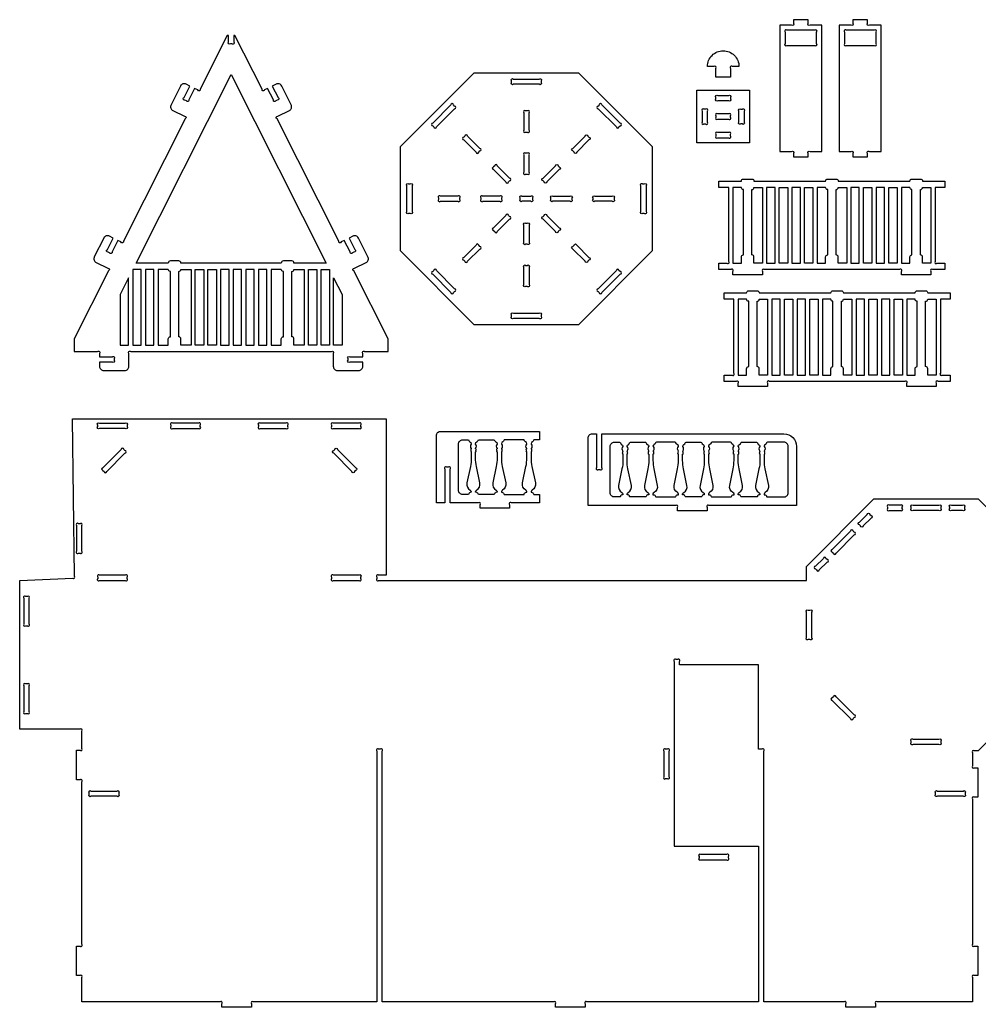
# Model space of a CAD drawing. Extents: x -923 to 1153, y -842 to 974.
# Drawn here: x -913 to -366, y 30 to 592 of the extents above; entities that cross this region are included whole.
import ezdxf

# ---------------------------------------------------------------- set-up
doc = ezdxf.new("R2010")
doc.units = 0
doc.header["$MEASUREMENT"] = 0
doc.layers.get('0').update_dxf_attribs({"linetype": 'CONTINUOUS'})

msp = doc.modelspace()

# ---------------------------------------------------------------- linework, layer by layer
for points in [[(-471.86, 592.3), (-471.86, 590.37, -1), (-472.92, 589.3), (-479.66, 589.3), (-479.66, 517.18), (-472.92, 517.18, -1), (-471.86, 516.12), (-471.86, 514.18), (-463.46, 514.18), (-463.46, 516.12, -1), (-462.4, 517.18), (-455.66, 517.18), (-455.66, 589.3), (-462.4, 589.3, -1), (-463.46, 590.37), (-463.46, 592.3)], [(-438.01, 592.3), (-438.01, 590.37, -1), (-439.07, 589.3), (-445.81, 589.3), (-445.81, 517.18), (-439.07, 517.18, -1), (-438.01, 516.12), (-438.01, 514.18), (-429.61, 514.18), (-429.61, 516.12, -1), (-428.55, 517.18), (-421.81, 517.18), (-421.81, 589.3), (-428.55, 589.3, -1), (-429.61, 590.37), (-429.61, 592.3)], [(-468.86, 586.3), (-475.6, 586.3, 1), (-476.66, 585.24), (-476.66, 578.67, 1), (-475.6, 577.61), (-468.86, 577.61), (-466.46, 577.61), (-459.72, 577.61, 1), (-458.66, 578.67), (-458.66, 585.24, 1), (-459.72, 586.3), (-466.46, 586.3)], [(-435.01, 586.3), (-441.75, 586.3, 1), (-442.81, 585.24), (-442.81, 578.67, 1), (-441.75, 577.61), (-435.01, 577.61), (-432.61, 577.61), (-425.87, 577.61, 1), (-424.81, 578.67), (-424.81, 585.24, 1), (-425.87, 586.3), (-432.61, 586.3)], [(-719.64, 392.55, 0.414214), (-717.24, 394.95), (-717.24, 397.35), (-724.58, 397.35, -1), (-725.64, 398.41), (-725.64, 399.29, -1), (-724.58, 400.35), (-717.24, 400.35), (-717.24, 402.29, -1), (-716.18, 403.35), (-702.84, 403.35), (-702.84, 410.6), (-722.38, 449.32, -1), (-721.91, 450.74), (-715.36, 454.05, 0.414214), (-714.3, 457.27), (-719.71, 467.99, 0.414214), (-722.93, 469.05), (-725.07, 467.96), (-721.77, 461.41, -1), (-722.24, 459.99), (-723.02, 459.59, -1), (-724.44, 460.06), (-727.75, 466.61), (-729.48, 465.74, -1), (-730.91, 466.21), (-766.09, 535.9, -1), (-765.62, 537.33), (-759.07, 540.64, 0.414214), (-758.01, 543.86), (-763.42, 554.57, 0.414214), (-766.64, 555.63), (-768.78, 554.55), (-765.48, 548, -1), (-765.95, 546.58), (-766.73, 546.18, -1), (-768.15, 546.65), (-771.46, 553.2), (-773.19, 552.33, -1), (-774.62, 552.8), (-790.04, 583.35), (-790.74, 583.35), (-790.74, 579.61, -1), (-791.8, 578.55), (-792.68, 578.55, -1), (-793.74, 579.61), (-793.74, 583.35), (-794.43, 583.35), (-809.86, 552.8, -1), (-811.28, 552.33), (-813.01, 553.2), (-816.32, 546.65, -1), (-817.74, 546.18), (-818.53, 546.58, -1), (-819, 548), (-815.69, 554.55), (-817.83, 555.63, 0.414214), (-821.06, 554.57), (-826.46, 543.86, 0.414214), (-825.4, 540.64), (-818.85, 537.33, -1), (-818.38, 535.9), (-853.57, 466.21, -1), (-854.99, 465.74), (-856.72, 466.61), (-860.03, 460.06, -1), (-861.45, 459.59), (-862.24, 459.99, -1), (-862.71, 461.41), (-859.4, 467.96), (-861.54, 469.05, 0.414214), (-864.77, 467.99), (-870.17, 457.27, 0.414214), (-869.11, 454.05), (-862.56, 450.74, -1), (-862.09, 449.32), (-881.64, 410.6), (-881.64, 403.35), (-868.3, 403.35, -1), (-867.24, 402.29), (-867.24, 400.35), (-859.9, 400.35, -1), (-858.84, 399.29), (-858.84, 398.41, -1), (-859.9, 397.35), (-867.24, 397.35), (-867.24, 394.95, 0.414214), (-864.84, 392.55), (-852.84, 392.55, 0.414214), (-850.44, 394.95), (-850.44, 402.29, -1), (-849.38, 403.35), (-735.1, 403.35, -1), (-734.04, 402.29), (-734.04, 394.95, 0.414214), (-731.64, 392.55)], [(-502.9, 565.66), (-506.64, 565.66, 1), (-507.7, 564.6), (-507.7, 559.66), (-516.1, 559.66), (-516.1, 564.6, 1), (-517.16, 565.66), (-520.9, 565.66, -0.414214), (-511.9, 574.66, -0.414214)], [(-756.43, 453.75, 0.414214), (-757.63, 454.95), (-762.43, 454.95, 0.414214), (-763.63, 453.75), (-820.84, 453.75, 0.414214), (-822.04, 454.95), (-826.84, 454.95, 0.414214), (-828.04, 453.75), (-846.41, 453.75), (-792.24, 561.07), (-738.06, 453.75)], [(-631.36, 558.55), (-616.69, 558.55, -1), (-615.62, 557.49), (-615.62, 556.61, -1), (-616.69, 555.55), (-631.36, 555.55, -1), (-632.42, 556.61), (-632.42, 557.49, -1)], [(-515.04, 549.14), (-508.76, 549.14, -1), (-507.7, 548.08), (-507.7, 547.2, -1), (-508.76, 546.14), (-515.04, 546.14, -1), (-516.1, 547.2), (-516.1, 548.08, -1)], [(-667.03, 543.78), (-677.41, 533.4, 1), (-677.41, 531.9), (-676.79, 531.28, 1), (-675.28, 531.28), (-664.91, 541.65, 1), (-664.91, 543.16), (-665.53, 543.78, 1)], [(-625.52, 539.31), (-625.52, 529.43, 1), (-624.46, 528.37), (-623.59, 528.37, 1), (-622.52, 529.43), (-622.52, 539.31, 1), (-623.59, 540.37), (-624.46, 540.37, 1)], [(-582.52, 543.78), (-583.14, 543.16, 1), (-583.14, 541.65), (-572.77, 531.28, 1), (-571.26, 531.28), (-570.64, 531.9, 1), (-570.64, 533.4), (-581.02, 543.78, 1)], [(-521.96, 541.34), (-522.84, 541.34, 1), (-523.9, 540.28), (-523.9, 534, 1), (-522.84, 532.94), (-521.96, 532.94, 1), (-520.9, 534), (-520.9, 540.28, 1)], [(-499.9, 540.28), (-499.9, 534, -1), (-500.96, 532.94), (-501.84, 532.94, -1), (-502.9, 534), (-502.9, 540.28, -1), (-501.84, 541.34), (-500.96, 541.34, -1)], [(-508.76, 538.64), (-515.04, 538.64, 1), (-516.1, 537.58), (-516.1, 536.7, 1), (-515.04, 535.64), (-508.76, 535.64, 1), (-507.7, 536.7), (-507.7, 537.58, 1)], [(-659.05, 526.04), (-659.67, 525.42, 1), (-659.67, 523.92), (-652.69, 516.94, 1), (-651.19, 516.94), (-650.57, 517.56, 1), (-650.57, 519.06), (-657.55, 526.04, 1)], [(-589, 526.04), (-588.38, 525.42, -1), (-588.38, 523.92), (-595.36, 516.94, -1), (-596.86, 516.94), (-597.48, 517.56, -1), (-597.48, 519.06), (-590.5, 526.04, -1)], [(-515.04, 525.14), (-508.76, 525.14, 1), (-507.7, 526.2), (-507.7, 527.08, 1), (-508.76, 528.14), (-515.04, 528.14, 1), (-516.1, 527.08), (-516.1, 526.2, 1)], [(-625.52, 515.31), (-625.52, 505.43, 1), (-624.46, 504.37), (-623.59, 504.37, 1), (-622.52, 505.43), (-622.52, 515.31, 1), (-623.59, 516.37), (-624.46, 516.37, 1)], [(-633.6, 502.09), (-640.58, 509.07, 1), (-642.08, 509.07), (-642.7, 508.45, 1), (-642.7, 506.95), (-635.72, 499.97, 1), (-634.22, 499.97), (-633.6, 500.59, 1)], [(-605.97, 509.07), (-605.35, 508.45, -1), (-605.35, 506.95), (-612.33, 499.97, -1), (-613.83, 499.97), (-614.45, 500.59, -1), (-614.45, 502.09), (-607.47, 509.07, -1)], [(-411.41, 449.99), (-488.49, 449.99, 1), (-489.55, 448.93), (-489.55, 446.99), (-506.35, 446.99), (-506.35, 448.93, 1), (-507.41, 449.99), (-514.29, 449.99), (-514.29, 453.59), (-509.81, 453.59, 1), (-508.75, 454.65), (-508.75, 496.79), (-514.29, 496.79), (-514.29, 500.39), (-501.55, 500.39, -0.414214), (-500.35, 501.59), (-495.55, 501.59, -0.414214), (-494.35, 500.39), (-453.55, 500.39, -0.414214), (-452.35, 501.59), (-447.55, 501.59, -0.414214), (-446.35, 500.39), (-405.55, 500.39, -0.414214), (-404.35, 501.59), (-399.55, 501.59, -0.414214), (-398.35, 500.39), (-385.61, 500.39), (-385.61, 496.79), (-391.15, 496.79), (-391.15, 454.65, 1), (-390.09, 453.59), (-385.61, 453.59), (-385.61, 449.99), (-392.49, 449.99, 1), (-393.55, 448.93), (-393.55, 446.99), (-410.35, 446.99), (-410.35, 448.93, 1)], [(-691.12, 498.79), (-690.24, 498.79, -1), (-689.18, 497.73), (-689.18, 483.06, -1), (-690.24, 481.99), (-691.12, 481.99, -1), (-692.18, 483.06), (-692.18, 497.73, -1)], [(-555.87, 497.73), (-555.87, 483.06, -1), (-556.93, 481.99), (-557.81, 481.99, -1), (-558.87, 483.06), (-558.87, 497.73, -1), (-557.81, 498.79), (-556.93, 498.79, -1)], [(-500.35, 458.39), (-500.35, 495.59, -0.414214), (-501.55, 496.79), (-506.35, 496.79), (-506.35, 453.59), (-501.55, 453.59), (-501.55, 457.19, -0.414214)], [(-495.55, 458.39), (-495.55, 495.59, 0.414214), (-494.35, 496.79), (-489.55, 496.79), (-489.55, 453.59), (-494.35, 453.59), (-494.35, 457.19, 0.414214)], [(-453.55, 453.59), (-453.55, 457.19, -0.414214), (-452.35, 458.39), (-452.35, 495.59, -0.414214), (-453.55, 496.79), (-458.35, 496.79), (-458.35, 453.59)], [(-446.35, 453.59), (-446.35, 457.19, 0.414214), (-447.55, 458.39), (-447.55, 495.59, 0.414214), (-446.35, 496.79), (-441.55, 496.79), (-441.55, 453.59)], [(-404.35, 458.39), (-404.35, 495.59, -0.414214), (-405.55, 496.79), (-410.35, 496.79), (-410.35, 453.59), (-405.55, 453.59), (-405.55, 457.19, -0.414214)], [(-398.35, 453.59), (-398.35, 457.19, 0.414214), (-399.55, 458.39), (-399.55, 495.59, 0.414214), (-398.35, 496.79), (-393.55, 496.79), (-393.55, 453.59)], [(-674, 490.83), (-674, 489.96, 1), (-672.94, 488.89), (-663.06, 488.89, 1), (-662, 489.96), (-662, 490.83, 1), (-663.06, 491.89), (-672.94, 491.89, 1)], [(-650, 490.83), (-650, 489.96, 1), (-648.94, 488.89), (-639.06, 488.89, 1), (-638, 489.96), (-638, 490.83, 1), (-639.06, 491.89), (-648.94, 491.89, 1)], [(-620.46, 490.83), (-620.46, 489.96, -1), (-621.52, 488.89), (-626.53, 488.89, -1), (-627.59, 489.96), (-627.59, 490.83, -1), (-626.53, 491.89), (-621.52, 491.89, -1)], [(-608.99, 491.89), (-599.11, 491.89, -1), (-598.05, 490.83), (-598.05, 489.96, -1), (-599.11, 488.89), (-608.99, 488.89, -1), (-610.05, 489.96), (-610.05, 490.83, -1)], [(-584.99, 491.89), (-575.11, 491.89, -1), (-574.05, 490.83), (-574.05, 489.96, -1), (-575.11, 488.89), (-584.99, 488.89, -1), (-586.05, 489.96), (-586.05, 490.83, -1)], [(-635.72, 480.82), (-642.7, 473.84, 1), (-642.7, 472.34), (-642.08, 471.72, 1), (-640.58, 471.72), (-633.6, 478.7, 1), (-633.6, 480.2), (-634.22, 480.82, 1)], [(-612.33, 480.82), (-605.35, 473.84, -1), (-605.35, 472.34), (-605.97, 471.72, -1), (-607.47, 471.72), (-614.45, 478.7, -1), (-614.45, 480.2), (-613.83, 480.82, -1)], [(-622.52, 475.36), (-622.52, 465.48, -1), (-623.59, 464.42), (-624.46, 464.42, -1), (-625.52, 465.48), (-625.52, 475.36, -1), (-624.46, 476.42), (-623.59, 476.42, -1)], [(-652.69, 463.85), (-659.67, 456.87, 1), (-659.67, 455.37), (-659.05, 454.75, 1), (-657.55, 454.75), (-650.57, 461.73, 1), (-650.57, 463.23), (-651.19, 463.85, 1)], [(-595.36, 463.85), (-588.38, 456.87, -1), (-588.38, 455.37), (-589, 454.75, -1), (-590.5, 454.75), (-597.48, 461.73, -1), (-597.48, 463.23), (-596.86, 463.85, -1)], [(-833.85, 406.95), (-828.04, 406.95), (-828.04, 410.55, -0.414214), (-826.84, 411.75), (-826.84, 448.95, -0.414214), (-828.04, 450.15), (-833.85, 450.15)], [(-815.04, 406.95), (-820.84, 406.95), (-820.84, 410.55, 0.414214), (-822.04, 411.75), (-822.04, 448.95, 0.414214), (-820.84, 450.15), (-815.04, 450.15)], [(-769.44, 406.95), (-763.63, 406.95), (-763.63, 410.55, -0.414214), (-762.43, 411.75), (-762.43, 448.95, -0.414214), (-763.63, 450.15), (-769.44, 450.15)], [(-750.63, 406.95), (-756.43, 406.95), (-756.43, 410.55, 0.414214), (-757.63, 411.75), (-757.63, 448.95, 0.414214), (-756.43, 450.15), (-750.63, 450.15)], [(-677.41, 447.39), (-667.03, 437.01, 1), (-665.53, 437.01), (-664.91, 437.63, 1), (-664.91, 439.13), (-675.28, 449.51, 1), (-676.79, 449.51), (-677.41, 448.89, 1)], [(-622.52, 451.36), (-622.52, 441.48, -1), (-623.59, 440.42), (-624.46, 440.42, -1), (-625.52, 441.48), (-625.52, 451.36, -1), (-624.46, 452.42), (-623.59, 452.42, -1)], [(-572.77, 449.51), (-583.14, 439.13, 1), (-583.14, 437.63), (-582.52, 437.01, 1), (-581.02, 437.01), (-570.64, 447.39, 1), (-570.64, 448.89), (-571.26, 449.51, 1)], [(-408.43, 386.35), (-485.51, 386.35, 1), (-486.57, 385.29), (-486.57, 383.35), (-503.37, 383.35), (-503.37, 385.29, 1), (-504.43, 386.35), (-511.31, 386.35), (-511.31, 389.95), (-506.83, 389.95, 1), (-505.77, 391.01), (-505.77, 433.15), (-511.31, 433.15), (-511.31, 436.75), (-498.57, 436.75, -0.414214), (-497.37, 437.95), (-492.57, 437.95, -0.414214), (-491.37, 436.75), (-450.57, 436.75, -0.414214), (-449.37, 437.95), (-444.57, 437.95, -0.414214), (-443.37, 436.75), (-402.57, 436.75, -0.414214), (-401.37, 437.95), (-396.57, 437.95, -0.414214), (-395.37, 436.75), (-382.63, 436.75), (-382.63, 433.15), (-388.17, 433.15), (-388.17, 391.01, 1), (-387.11, 389.95), (-382.63, 389.95), (-382.63, 386.35), (-389.51, 386.35, 1), (-390.57, 385.29), (-390.57, 383.35), (-407.37, 383.35), (-407.37, 385.29, 1)], [(-497.37, 394.75), (-497.37, 431.95, -0.414214), (-498.57, 433.15), (-503.37, 433.15), (-503.37, 389.95), (-498.57, 389.95), (-498.57, 393.55, -0.414214)], [(-492.57, 394.75), (-492.57, 431.95, 0.414214), (-491.37, 433.15), (-486.57, 433.15), (-486.57, 389.95), (-491.37, 389.95), (-491.37, 393.55, 0.414214)], [(-450.57, 389.95), (-450.57, 393.55, -0.414214), (-449.37, 394.75), (-449.37, 431.95, -0.414214), (-450.57, 433.15), (-455.37, 433.15), (-455.37, 389.95)], [(-443.37, 389.95), (-443.37, 393.55, 0.414214), (-444.57, 394.75), (-444.57, 431.95, 0.414214), (-443.37, 433.15), (-438.57, 433.15), (-438.57, 389.95)], [(-401.37, 394.75), (-401.37, 431.95, -0.414214), (-402.57, 433.15), (-407.37, 433.15), (-407.37, 389.95), (-402.57, 389.95), (-402.57, 393.55, -0.414214)], [(-395.37, 389.95), (-395.37, 393.55, 0.414214), (-396.57, 394.75), (-396.57, 431.95, 0.414214), (-395.37, 433.15), (-390.57, 433.15), (-390.57, 389.95)], [(-632.42, 423.3), (-632.42, 424.18, -1), (-631.36, 425.24), (-616.69, 425.24, -1), (-615.62, 424.18), (-615.62, 423.3, -1), (-616.69, 422.24), (-631.36, 422.24, -1)], [(-852.52, 359.56), (-867.2, 359.56, -1), (-868.26, 360.62), (-868.26, 361.49, -1), (-867.2, 362.56), (-852.52, 362.56, -1), (-851.46, 361.49), (-851.46, 360.62, -1)], [(-825.53, 359.56), (-810.86, 359.56, 1), (-809.8, 360.62), (-809.8, 361.49, 1), (-810.86, 362.56), (-825.53, 362.56, 1), (-826.6, 361.49), (-826.6, 360.62, 1)], [(-775.66, 359.56), (-760.98, 359.56, 1), (-759.92, 360.62), (-759.92, 361.49, 1), (-760.98, 362.56), (-775.66, 362.56, 1), (-776.72, 361.49), (-776.72, 360.62, 1)], [(-734, 359.56), (-719.32, 359.56, 1), (-718.26, 360.62), (-718.26, 361.49, 1), (-719.32, 362.56), (-734, 362.56, 1), (-735.06, 361.49), (-735.06, 360.62, 1)], [(-616.47, 317.09), (-632.51, 317.09, 1), (-633.57, 316.03), (-633.57, 314.09), (-650.37, 314.09), (-650.37, 316.03, 1), (-651.43, 317.09), (-667.47, 317.09), (-667.47, 336.43, 1), (-668.53, 337.49), (-669.41, 337.49, 1), (-670.47, 336.43), (-670.47, 317.09), (-675.27, 317.09), (-675.27, 355.49, -0.414214), (-672.87, 357.89), (-670.47, 357.89), (-667.47, 357.89), (-616.47, 357.89), (-616.47, 353.09), (-619.44, 353.09, 0.352171), (-619.91, 352.72, -0.244569), (-620.62, 351.87, 0.294683), (-621.35, 350.8, 0.187098), (-621.3, 350.63, -0.375636), (-621.32, 348.09, 0.584261), (-621.25, 347.89, -0.594353), (-621.11, 347.45, 0.39765), (-621.11, 347.29, -0.39765), (-621.11, 346.92, 0.39765), (-621.11, 346.76, -0.600564), (-621.25, 346.32, 0.366837), (-621.35, 346.2), (-621.35, 342.77, 0.051698), (-620.84, 337.84), (-618.89, 328.51, -0.328849), (-620.74, 324.46, 0.272519), (-621.35, 323.42), (-621.35, 323.21), (-621.08, 323.21, -0.352171), (-619.91, 322.27, 0.352171), (-619.44, 321.89), (-616.47, 321.89)], [(-586.5, 356.5), (-584.1, 356.5), (-584.1, 337.16, 1), (-583.04, 336.1), (-582.16, 336.1, 1), (-581.1, 337.16), (-581.1, 356.5), (-477.3, 356.5, -0.414214), (-470.1, 349.3), (-470.1, 315.7), (-520.04, 315.7, 1), (-521.1, 314.64), (-521.1, 312.7), (-537.9, 312.7), (-537.9, 314.64, 1), (-538.96, 315.7), (-588.9, 315.7), (-588.9, 354.1, -0.414214)], [(-656.03, 324.46, -0.272519), (-655.41, 323.42), (-655.41, 323.21), (-655.69, 323.21, 0.352171), (-656.86, 322.27, -0.352171), (-657.33, 321.89), (-660.27, 321.89, -0.414214), (-662.67, 324.29), (-662.67, 350.69, -0.414214), (-660.27, 353.09), (-657.33, 353.09, -0.352171), (-656.86, 352.72, 0.244569), (-656.15, 351.87, -0.294683), (-655.41, 350.8, -0.187098), (-655.47, 350.63, 0.375636), (-655.45, 348.09, -0.584261), (-655.51, 347.89, 0.594353), (-655.66, 347.45, -0.39765), (-655.66, 347.29, 0.39765), (-655.66, 346.92, -0.39765), (-655.66, 346.76, 0.600564), (-655.51, 346.32, -0.366837), (-655.41, 346.2), (-655.41, 342.77, -0.051698), (-655.92, 337.84), (-657.88, 328.51, 0.328849)], [(-646.84, 353.09), (-642.59, 353.09, -0.352171), (-642.12, 352.72, 0.244569), (-641.41, 351.87, -0.294683), (-640.67, 350.8, -0.187098), (-640.73, 350.63, 0.375636), (-640.71, 348.09, -0.584261), (-640.78, 347.89, 0.594353), (-640.92, 347.45, -0.39765), (-640.92, 347.29, 0.39765), (-640.92, 346.92, -0.39765), (-640.92, 346.76, 0.600564), (-640.77, 346.32, -0.366837), (-640.67, 346.2), (-640.67, 342.77, -0.051698), (-641.18, 337.84), (-643.14, 328.51, 0.328849), (-641.29, 324.46, -0.272519), (-640.67, 323.42), (-640.67, 323.21), (-640.95, 323.21, 0.352171), (-642.12, 322.27, -0.352171), (-642.59, 321.89), (-646.84, 321.89), (-651.09, 321.89, -0.352171), (-651.56, 322.27, 0.352171), (-652.73, 323.21), (-653.01, 323.21), (-653.01, 323.42, -0.272519), (-652.39, 324.46, 0.328849), (-650.54, 328.51), (-652.5, 337.84, -0.051698), (-653.01, 342.77), (-653.01, 346.2, -0.366837), (-652.91, 346.32, 0.600564), (-652.76, 346.76, -0.39765), (-652.76, 346.92, 0.39765), (-652.76, 347.29, -0.39765), (-652.76, 347.45, 0.594353), (-652.9, 347.89, -0.584261), (-652.97, 348.09, 0.375636), (-652.95, 350.63, -0.187098), (-653.01, 350.8, -0.294683), (-652.27, 351.87, 0.244569), (-651.56, 352.72, -0.352171), (-651.09, 353.09)], [(-631.01, 321.89), (-625.67, 321.89, 0.352171), (-625.2, 322.27, -0.352171), (-624.03, 323.21), (-623.75, 323.21), (-623.75, 323.42, 0.272519), (-624.37, 324.46, -0.328849), (-626.22, 328.51), (-624.27, 337.84, 0.051698), (-623.75, 342.77), (-623.75, 346.2, 0.366837), (-623.86, 346.32, -0.600564), (-624, 346.76, 0.39765), (-624, 346.92, -0.39765), (-624, 347.29, 0.39765), (-624, 347.45, -0.594353), (-623.86, 347.89, 0.584261), (-623.79, 348.09, -0.375636), (-623.81, 350.63, 0.187098), (-623.76, 350.8, 0.294683), (-624.49, 351.87, -0.244569), (-625.2, 352.72, 0.352171), (-625.67, 353.09), (-631.01, 353.09), (-636.35, 353.09, 0.352171), (-636.82, 352.72, -0.244569), (-637.53, 351.87, 0.294683), (-638.27, 350.8, 0.187098), (-638.21, 350.63, -0.375636), (-638.23, 348.09, 0.584261), (-638.17, 347.89, -0.594353), (-638.02, 347.45, 0.39765), (-638.02, 347.29, -0.39765), (-638.02, 346.92, 0.39765), (-638.02, 346.76, -0.600564), (-638.17, 346.32, 0.366837), (-638.27, 346.2), (-638.27, 342.77, 0.051698), (-637.76, 337.84), (-635.8, 328.51, -0.328849), (-637.65, 324.46, 0.272519), (-638.27, 323.42), (-638.27, 323.21), (-637.99, 323.21, -0.352171), (-636.82, 322.27, 0.352171), (-636.35, 321.89)], [(-569.66, 323.07, -0.272519), (-569.04, 322.02), (-569.04, 321.82), (-569.32, 321.82, 0.352171), (-570.49, 320.87, -0.352171), (-570.96, 320.5), (-573.9, 320.5, -0.414214), (-576.3, 322.9), (-576.3, 349.3, -0.414214), (-573.9, 351.7), (-570.96, 351.7, -0.352171), (-570.49, 351.32, 0.244569), (-569.78, 350.47, -0.294683), (-569.04, 349.4, -0.187098), (-569.1, 349.23, 0.375636), (-569.08, 346.69, -0.584261), (-569.15, 346.49, 0.594353), (-569.29, 346.05, -0.39765), (-569.29, 345.89, 0.39765), (-569.29, 345.53, -0.39765), (-569.29, 345.36, 0.600564), (-569.14, 344.92, -0.366837), (-569.04, 344.8), (-569.04, 341.37, -0.051698), (-569.55, 336.45), (-571.51, 327.11, 0.328849)], [(-560.47, 351.7), (-556.22, 351.7, -0.352171), (-555.75, 351.32, 0.244569), (-555.04, 350.47, -0.294683), (-554.3, 349.4, -0.187098), (-554.36, 349.23, 0.375636), (-554.34, 346.69, -0.584261), (-554.41, 346.49, 0.594353), (-554.55, 346.05, -0.39765), (-554.55, 345.89, 0.39765), (-554.55, 345.53, -0.39765), (-554.55, 345.36, 0.600564), (-554.4, 344.92, -0.366837), (-554.3, 344.8), (-554.3, 341.37, -0.051698), (-554.81, 336.45), (-556.77, 327.11, 0.328849), (-554.92, 323.07, -0.272519), (-554.3, 322.02), (-554.3, 321.82), (-554.58, 321.82, 0.352171), (-555.75, 320.87, -0.352171), (-556.22, 320.5), (-560.47, 320.5), (-564.72, 320.5, -0.352171), (-565.19, 320.87, 0.352171), (-566.36, 321.82), (-566.64, 321.82), (-566.64, 322.02, -0.272519), (-566.02, 323.07, 0.328849), (-564.17, 327.11), (-566.13, 336.45, -0.051698), (-566.64, 341.37), (-566.64, 344.8, -0.366837), (-566.54, 344.92, 0.600564), (-566.39, 345.36, -0.39765), (-566.39, 345.53, 0.39765), (-566.39, 345.89, -0.39765), (-566.39, 346.05, 0.594353), (-566.54, 346.49, -0.584261), (-566.6, 346.69, 0.375636), (-566.58, 349.23, -0.187098), (-566.64, 349.4, -0.294683), (-565.9, 350.47, 0.244569), (-565.19, 351.32, -0.352171), (-564.72, 351.7)], [(-544.64, 320.5), (-539.3, 320.5, 0.352171), (-538.83, 320.87, -0.352171), (-537.66, 321.82), (-537.39, 321.82), (-537.39, 322.02, 0.272519), (-538, 323.07, -0.328849), (-539.85, 327.11), (-537.9, 336.45, 0.051698), (-537.39, 341.37), (-537.39, 344.8, 0.366837), (-537.49, 344.92, -0.600564), (-537.63, 345.36, 0.39765), (-537.63, 345.53, -0.39765), (-537.63, 345.89, 0.39765), (-537.63, 346.05, -0.594353), (-537.49, 346.49, 0.584261), (-537.42, 346.69, -0.375636), (-537.44, 349.23, 0.187098), (-537.39, 349.4, 0.294683), (-538.12, 350.47, -0.244569), (-538.83, 351.32, 0.352171), (-539.3, 351.7), (-544.64, 351.7), (-549.98, 351.7, 0.352171), (-550.45, 351.32, -0.244569), (-551.16, 350.47, 0.294683), (-551.9, 349.4, 0.187098), (-551.84, 349.23, -0.375636), (-551.86, 346.69, 0.584261), (-551.8, 346.49, -0.594353), (-551.65, 346.05, 0.39765), (-551.65, 345.89, -0.39765), (-551.65, 345.53, 0.39765), (-551.65, 345.36, -0.600564), (-551.8, 344.92, 0.366837), (-551.9, 344.8), (-551.9, 341.37, 0.051698), (-551.39, 336.45), (-549.43, 327.11, -0.328849), (-551.28, 323.07, 0.272519), (-551.9, 322.02), (-551.9, 321.82), (-551.63, 321.82, -0.352171), (-550.45, 320.87, 0.352171), (-549.98, 320.5)], [(-528.82, 351.7), (-524.56, 351.7, -0.352171), (-524.1, 351.32, 0.244569), (-523.39, 350.47, -0.294683), (-522.65, 349.4, -0.187098), (-522.71, 349.23, 0.375636), (-522.68, 346.69, -0.584261), (-522.75, 346.49, 0.594353), (-522.9, 346.05, -0.39765), (-522.9, 345.89, 0.39765), (-522.9, 345.53, -0.39765), (-522.9, 345.36, 0.600564), (-522.75, 344.92, -0.366837), (-522.65, 344.8), (-522.65, 341.37, -0.051698), (-523.16, 336.45), (-525.11, 327.11, 0.328849), (-523.26, 323.07, -0.272519), (-522.65, 322.02), (-522.65, 321.82), (-522.92, 321.82, 0.352171), (-524.1, 320.87, -0.352171), (-524.56, 320.5), (-528.82, 320.5), (-533.07, 320.5, -0.352171), (-533.54, 320.87, 0.352171), (-534.71, 321.82), (-534.99, 321.82), (-534.99, 322.02, -0.272519), (-534.37, 323.07, 0.328849), (-532.52, 327.11), (-534.47, 336.45, -0.051698), (-534.99, 341.37), (-534.99, 344.8, -0.366837), (-534.89, 344.92, 0.600564), (-534.74, 345.36, -0.39765), (-534.74, 345.53, 0.39765), (-534.74, 345.89, -0.39765), (-534.74, 346.05, 0.594353), (-534.88, 346.49, -0.584261), (-534.95, 346.69, 0.375636), (-534.93, 349.23, -0.187098), (-534.98, 349.4, -0.294683), (-534.25, 350.47, 0.244569), (-533.54, 351.32, -0.352171), (-533.07, 351.7)], [(-512.99, 320.5), (-507.65, 320.5, 0.352171), (-507.18, 320.87, -0.352171), (-506.01, 321.82), (-505.73, 321.82), (-505.73, 322.02, 0.272519), (-506.35, 323.07, -0.328849), (-508.2, 327.11), (-506.24, 336.45, 0.051698), (-505.73, 341.37), (-505.73, 344.8, 0.366837), (-505.83, 344.92, -0.600564), (-505.98, 345.36, 0.39765), (-505.98, 345.53, -0.39765), (-505.98, 345.89, 0.39765), (-505.98, 346.05, -0.594353), (-505.84, 346.49, 0.584261), (-505.77, 346.69, -0.375636), (-505.79, 349.23, 0.187098), (-505.73, 349.4, 0.294683), (-506.47, 350.47, -0.244569), (-507.18, 351.32, 0.352171), (-507.65, 351.7), (-512.99, 351.7), (-518.33, 351.7, 0.352171), (-518.8, 351.32, -0.244569), (-519.51, 350.47, 0.294683), (-520.25, 349.4, 0.187098), (-520.19, 349.23, -0.375636), (-520.21, 346.69, 0.584261), (-520.14, 346.49, -0.594353), (-520, 346.05, 0.39765), (-520, 345.89, -0.39765), (-520, 345.53, 0.39765), (-520, 345.36, -0.600564), (-520.15, 344.92, 0.366837), (-520.25, 344.8), (-520.25, 341.37, 0.051698), (-519.74, 336.45), (-517.78, 327.11, -0.328849), (-519.63, 323.07, 0.272519), (-520.25, 322.02), (-520.25, 321.82), (-519.97, 321.82, -0.352171), (-518.8, 320.87, 0.352171), (-518.33, 320.5)], [(-497.16, 351.7), (-492.91, 351.7, -0.352171), (-492.44, 351.32, 0.244569), (-491.73, 350.47, -0.294683), (-490.99, 349.4, -0.187098), (-491.05, 349.23, 0.375636), (-491.03, 346.69, -0.584261), (-491.1, 346.49, 0.594353), (-491.24, 346.05, -0.39765), (-491.24, 345.89, 0.39765), (-491.24, 345.53, -0.39765), (-491.24, 345.36, 0.600564), (-491.09, 344.92, -0.366837), (-490.99, 344.8), (-490.99, 341.37, -0.051698), (-491.5, 336.45), (-493.46, 327.11, 0.328849), (-491.61, 323.07, -0.272519), (-490.99, 322.02), (-490.99, 321.82), (-491.27, 321.82, 0.352171), (-492.44, 320.87, -0.352171), (-492.91, 320.5), (-497.16, 320.5), (-501.41, 320.5, -0.352171), (-501.88, 320.87, 0.352171), (-503.05, 321.82), (-503.33, 321.82), (-503.33, 322.02, -0.272519), (-502.71, 323.07, 0.328849), (-500.86, 327.11), (-502.82, 336.45, -0.051698), (-503.33, 341.37), (-503.33, 344.8, -0.366837), (-503.23, 344.92, 0.600564), (-503.08, 345.36, -0.39765), (-503.08, 345.53, 0.39765), (-503.08, 345.89, -0.39765), (-503.08, 346.05, 0.594353), (-503.23, 346.49, -0.584261), (-503.29, 346.69, 0.375636), (-503.27, 349.23, -0.187098), (-503.33, 349.4, -0.294683), (-502.59, 350.47, 0.244569), (-501.88, 351.32, -0.352171), (-501.41, 351.7)], [(-474.9, 322.9), (-474.9, 349.3, 0.414214), (-477.3, 351.7), (-486.67, 351.7, 0.352171), (-487.14, 351.32, -0.244569), (-487.85, 350.47, 0.294683), (-488.59, 349.4, 0.187098), (-488.53, 349.23, -0.375636), (-488.55, 346.69, 0.584261), (-488.49, 346.49, -0.594353), (-488.34, 346.05, 0.39765), (-488.34, 345.89, -0.39765), (-488.34, 345.53, 0.39765), (-488.34, 345.36, -0.600564), (-488.49, 344.92, 0.366837), (-488.59, 344.8), (-488.59, 341.37, 0.051698), (-488.08, 336.45), (-486.13, 327.11, -0.328849), (-487.97, 323.07, 0.272519), (-488.59, 322.02), (-488.59, 321.82), (-488.32, 321.82, -0.352171), (-487.14, 320.87, 0.352171), (-486.67, 320.5), (-477.3, 320.5, 0.414214)], [(-854.86, 347.53), (-865.24, 337.16, 1), (-865.24, 335.66), (-864.62, 335.04, 1), (-863.12, 335.04), (-852.74, 345.41, 1), (-852.74, 346.92), (-853.36, 347.53, 1)], [(-731.66, 347.53), (-721.28, 337.16, -1), (-721.28, 335.66), (-721.9, 335.04, -1), (-723.4, 335.04), (-733.78, 345.41, -1), (-733.78, 346.92), (-733.16, 347.53, -1)], [(-417.18, 312.82), (-410.9, 312.82, 1), (-409.84, 313.88), (-409.84, 314.76, 1), (-410.9, 315.82), (-417.18, 315.82, 1), (-418.24, 314.76), (-418.24, 313.88, 1)], [(-403.68, 315.82), (-389.01, 315.82, -1), (-387.95, 314.76), (-387.95, 313.88, -1), (-389.01, 312.82), (-403.68, 312.82, -1), (-404.75, 313.88), (-404.75, 314.76, -1)], [(-381.79, 315.82), (-375.52, 315.82, -1), (-374.45, 314.76), (-374.45, 313.88, -1), (-375.52, 312.82), (-381.79, 312.82, -1), (-382.85, 313.88), (-382.85, 314.76, -1)], [(-434.25, 306.15), (-429.81, 310.59, -1), (-428.31, 310.59), (-427.69, 309.97, -1), (-427.69, 308.46), (-432.13, 304.03, -1), (-433.63, 304.03), (-434.25, 304.65, -1)], [(-880.26, 304.23), (-880.26, 289.56, 1), (-879.2, 288.49), (-878.32, 288.49, 1), (-877.26, 289.56), (-877.26, 304.23, 1), (-878.32, 305.29), (-879.2, 305.29, 1)], [(-449.73, 289.17), (-449.11, 288.55, 1), (-447.61, 288.55), (-437.23, 298.92, 1), (-437.23, 300.43), (-437.85, 301.04, 1), (-439.35, 301.04), (-449.73, 290.67, 1)], [(-457.15, 279), (-452.71, 283.44, 1), (-452.71, 284.94), (-453.33, 285.56, 1), (-454.83, 285.56), (-459.27, 281.13, 1), (-459.27, 279.62), (-458.65, 279, 1)], [(-867.2, 272.89), (-852.52, 272.89, 1), (-851.46, 273.96), (-851.46, 274.83, 1), (-852.52, 275.89), (-867.2, 275.89, 1), (-868.26, 274.83), (-868.26, 273.96, 1)], [(-719.32, 275.89), (-734, 275.89, 1), (-735.06, 274.83), (-735.06, 273.96, 1), (-734, 272.89), (-719.32, 272.89, 1), (-718.26, 273.96), (-718.26, 274.83, 1)], [(-910.26, 262.83), (-910.26, 248.16, 1), (-909.2, 247.09), (-908.32, 247.09, 1), (-907.26, 248.16), (-907.26, 262.83, 1), (-908.32, 263.89), (-909.2, 263.89, 1)], [(-463.44, 256.06), (-462.56, 256.06, -1), (-461.5, 255), (-461.5, 240.33, -1), (-462.56, 239.26), (-463.44, 239.26, -1), (-464.5, 240.33), (-464.5, 255, -1)], [(-910.26, 212.96), (-910.26, 198.28, 1), (-909.2, 197.22), (-908.32, 197.22, 1), (-907.26, 198.28), (-907.26, 212.96, 1), (-908.32, 214.02), (-909.2, 214.02, 1)], [(-437.23, 196.4), (-447.61, 206.78, 1), (-449.11, 206.78), (-449.73, 206.16, 1), (-449.73, 204.66), (-439.35, 194.28, 1), (-437.85, 194.28), (-437.23, 194.9, 1)], [(-389.01, 179.51), (-403.68, 179.51, -1), (-404.75, 180.57), (-404.75, 181.45, -1), (-403.68, 182.51), (-389.01, 182.51, -1), (-387.95, 181.45), (-387.95, 180.57, -1)], [(-545.76, 175.83), (-545.76, 161.16, 1), (-544.7, 160.09), (-543.82, 160.09, 1), (-542.76, 161.16), (-542.76, 175.83, 1), (-543.82, 176.89), (-544.7, 176.89, 1)], [(-872, 153.03), (-857.32, 153.03, -1), (-856.26, 151.96), (-856.26, 151.09, -1), (-857.32, 150.03), (-872, 150.03, -1), (-873.06, 151.09), (-873.06, 151.96, -1)], [(-375.18, 150.03), (-389.85, 150.03, -1), (-390.92, 151.09), (-390.92, 151.96, -1), (-389.85, 153.03), (-375.18, 153.03, -1), (-374.12, 151.96), (-374.12, 151.09, -1)], [(-524.6, 113.89), (-509.92, 113.89, 1), (-508.86, 114.96), (-508.86, 115.83, 1), (-509.92, 116.89), (-524.6, 116.89, 1), (-525.66, 115.83), (-525.66, 114.96, 1)]]:
    msp.add_lwpolyline(points, format="xyb", close=True)
for points in [[(-594.3, 418.64), (-653.75, 418.64), (-695.78, 460.67), (-695.78, 520.12), (-653.75, 562.15), (-594.3, 562.15), (-552.27, 520.12), (-552.27, 460.67)], [(-516.1, 552.14), (-496.9, 552.14), (-496.9, 522.14), (-526.9, 522.14), (-526.9, 552.14)], [(-482.35, 453.59), (-482.35, 496.79), (-487.15, 496.79), (-487.15, 453.59)], [(-475.15, 496.79), (-475.15, 453.59), (-479.95, 453.59), (-479.95, 496.79)], [(-467.95, 453.59), (-467.95, 496.79), (-472.75, 496.79), (-472.75, 453.59)], [(-460.75, 496.79), (-460.75, 453.59), (-465.55, 453.59), (-465.55, 496.79)], [(-439.15, 496.79), (-439.15, 453.59), (-434.35, 453.59), (-434.35, 496.79)], [(-431.95, 453.59), (-431.95, 496.79), (-427.15, 496.79), (-427.15, 453.59)], [(-424.75, 496.79), (-424.75, 453.59), (-419.95, 453.59), (-419.95, 496.79)], [(-417.55, 453.59), (-417.55, 496.79), (-412.75, 496.79), (-412.75, 453.59)], [(-843.45, 450.15), (-848.25, 450.15), (-848.25, 406.95), (-843.45, 406.95)], [(-836.25, 450.15), (-841.05, 450.15), (-841.05, 406.95), (-836.25, 406.95)], [(-812.64, 406.95), (-812.64, 450.15), (-807.84, 450.15), (-807.84, 406.95)], [(-805.44, 450.15), (-800.64, 450.15), (-800.64, 406.95), (-805.44, 406.95)], [(-793.44, 406.95), (-793.44, 450.15), (-798.24, 450.15), (-798.24, 406.95)], [(-791.04, 450.15), (-791.04, 406.95), (-786.24, 406.95), (-786.24, 450.15)], [(-779.04, 450.15), (-783.84, 450.15), (-783.84, 406.95), (-779.04, 406.95)], [(-771.84, 450.15), (-776.64, 450.15), (-776.64, 406.95), (-771.84, 406.95)], [(-748.23, 450.15), (-743.43, 450.15), (-743.43, 406.95), (-748.23, 406.95)], [(-741.03, 450.15), (-736.23, 450.15), (-736.23, 406.95), (-741.03, 406.95)], [(-855.45, 435.85), (-855.45, 406.95), (-850.65, 406.95), (-850.65, 445.36)], [(-729.03, 435.85), (-729.03, 406.95), (-733.83, 406.95), (-733.83, 445.36)], [(-479.37, 389.95), (-479.37, 433.15), (-484.17, 433.15), (-484.17, 389.95)], [(-472.17, 433.15), (-472.17, 389.95), (-476.97, 389.95), (-476.97, 433.15)], [(-464.97, 389.95), (-464.97, 433.15), (-469.77, 433.15), (-469.77, 389.95)], [(-457.77, 433.15), (-457.77, 389.95), (-462.57, 389.95), (-462.57, 433.15)], [(-436.17, 433.15), (-436.17, 389.95), (-431.37, 389.95), (-431.37, 433.15)], [(-428.97, 389.95), (-428.97, 433.15), (-424.17, 433.15), (-424.17, 389.95)], [(-421.77, 433.15), (-421.77, 389.95), (-416.97, 389.95), (-416.97, 433.15)], [(-414.57, 389.95), (-414.57, 433.15), (-409.77, 433.15), (-409.77, 389.95)]]:
    msp.add_lwpolyline(points, close=True)
msp.add_lwpolyline([(-324.59, 217.94), (-366.63, 175.91), (-368.86, 175.91, 1), (-369.92, 174.85), (-369.92, 167.38, 1), (-368.86, 166.31), (-366.92, 166.31), (-366.92, 149.51), (-368.86, 149.51, 1), (-369.92, 148.45), (-369.92, 65.76, 1), (-368.86, 64.69), (-366.92, 64.69), (-366.92, 47.89), (-368.86, 47.89, 1), (-369.92, 46.83), (-369.92, 32.89), (-424.08, 32.89, 1), (-425.14, 31.83), (-425.14, 29.89), (-441.94, 29.89), (-441.94, 31.83, 1), (-443, 32.89), (-488.76, 32.89), (-488.76, 175.83, 1), (-489.82, 176.89), (-491.76, 176.89), (-491.76, 224.89), (-536.76, 224.89), (-536.76, 226.83, 1), (-537.82, 227.89), (-538.7, 227.89, 1), (-539.76, 226.83), (-539.76, 121.69), (-491.76, 121.69), (-491.76, 32.89), (-589.55, 32.89, 1), (-590.61, 31.83), (-590.61, 29.89), (-607.41, 29.89), (-607.41, 31.83, 1), (-608.47, 32.89), (-706.26, 32.89), (-706.26, 175.83, 1), (-707.32, 176.89), (-708.2, 176.89, 1), (-709.26, 175.83), (-709.26, 32.89), (-779.6, 32.89, 1), (-780.66, 31.83), (-780.66, 29.89), (-797.46, 29.89), (-797.46, 31.83, 1), (-798.52, 32.89), (-877.26, 32.89), (-877.26, 46.83, 1), (-878.32, 47.89), (-880.26, 47.89), (-880.26, 64.69), (-878.32, 64.69, 1), (-877.26, 65.76), (-877.26, 158.36, 1), (-878.32, 159.42), (-880.26, 159.42), (-880.26, 176.22), (-878.32, 176.22, 1), (-877.26, 177.28), (-877.26, 187.16, 1), (-878.32, 188.22), (-912.66, 188.22), (-912.66, 272.89), (-882.48, 274.34, 1), (-881.47, 275.42), (-882.66, 364.96), (-703.86, 364.96), (-703.86, 275.89), (-708.2, 275.89, 1), (-709.26, 274.83), (-709.26, 273.96, 1), (-708.2, 272.89), (-464.5, 272.89), (-464.5, 280.99), (-426.07, 319.42), (-366.63, 319.42), (-324.59, 277.39)], format="xyb")

doc.saveas('drawing.dxf')
